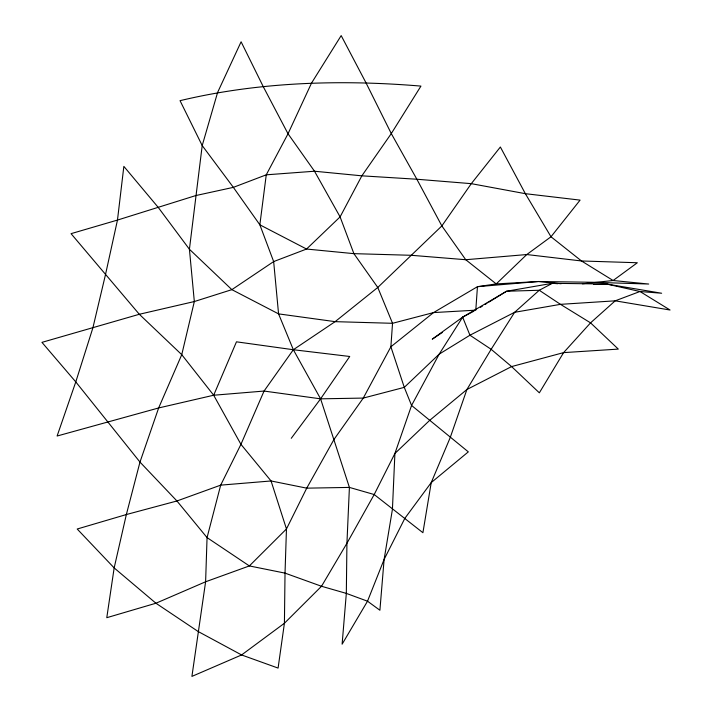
<?xml version="1.0" encoding="UTF-8"?>
<svg xmlns="http://www.w3.org/2000/svg" width="712" height="712" viewBox="0 0 712 712"><rect width="100%" height="100%" fill="white"/><g stroke="black" fill="none" stroke-linecap="round" stroke-linejoin="round"><path stroke-width="1.07" d="M593.692 284.444L606.775 284.052L639.981 291.502L661.635 293.237L606.775 284.052L552.405 283.296L539.26 290.265L514.625 312.301L491.155 349.298L466.903 389.508L450.233 437.533L431.223 482.603L422.91 532.709L374.2 494.529L349.405 487.409L306.73 488.156L271.067 480.965L220.684 485.139L176.941 500.981L126.353 514.545L77.199 529.016L114.16 567.918L155.928 603.233L198.23 631.553L241.59 654.951L278.089 668.087L284.417 623.249L285.022 573.124L286.464 528.954L271.067 480.965L240.941 444.341L213.68 395.231L236.473 341.822L293.335 349.726L349.726 356.481L320.596 398.836L291.261 438.307M473.916 311.162L462.649 317.143L439.179 354.149L411.572 405.448L394.902 453.473L374.2 494.529L346.931 543.265L321.521 586.27L284.417 623.249L241.59 654.951L191.911 676.4L205.608 581.775L207.059 537.604L220.684 485.139L240.941 444.341L264.054 391.057L293.335 349.726L335.121 321.655L377.778 287.452L441.858 225.918L471.291 183.66L500.367 147.01L525.358 193.682L550.999 236.776L581.499 260.975L613.121 280.51L648.703 284.035L592.847 282.272L538.486 281.507L496.228 283.919L477.449 286.687L433.537 312.586L390.879 346.78L363.271 398.079L333.999 439.42L306.73 488.156L286.464 528.954L249.36 565.933L205.608 581.775L155.928 603.233L106.782 617.696L114.16 567.918L126.353 514.545L139.979 462.079L158.651 407.958L181.756 354.674L194.332 301.541L189.419 249.253L202.208 145.568L217.596 92.471L241.101 41.786L263.271 86.677L288.022 133.767L314.508 171.227L340.096 216.884L353.9 253.65L377.778 287.452L392.535 323.301L390.879 346.78L404.283 387.364L411.572 405.448L468.327 451.862L431.223 482.603L404.817 518.381L384.115 559.436L367.517 601.195L342.116 644.191L346.326 593.39L346.931 543.265L349.405 487.409L320.596 398.836L293.335 349.726L278.57 313.876L273.657 261.58L259.853 224.814L233.358 187.363L202.208 145.568L180.038 100.668C258.696 81.853 340.585 79.415 420.943 86.099L391.288 133.58L361.856 175.828L340.096 216.884L306.552 249.04L273.657 261.58L231.872 289.651L194.332 301.541L139.312 314.277L41.946 342.356L75.784 381.908L139.979 462.079L176.941 500.981L207.059 537.604L249.36 565.933L285.022 573.124L321.521 586.27L346.326 593.39L367.517 601.195L379.905 610.246L384.115 559.436L392.428 509.329L394.902 453.473L429.799 420.249L466.903 389.508L511.59 366.582L563.592 352.618L618.31 349.103L590.551 322.856L560.477 304.344L539.26 290.265L506.552 291.244L462.649 317.143L432.255 339.17L442.232 332.522M480.458 307.299L482.318 306.151M485.112 304.433L486.981 303.285M488.841 302.137L506.552 291.244L552.405 283.296L557.825 283.723M462.649 317.143L469.938 335.219L491.155 349.298L511.59 366.582L539.34 392.828L563.592 352.618L590.551 322.856L615.195 300.829L639.981 291.502L670.054 310.014L615.195 300.829L560.477 304.344L514.625 312.301L469.938 335.219L439.179 354.149L404.283 387.364L363.271 398.079L320.596 398.836L264.054 391.057L213.68 395.231L158.651 407.958L57.111 436.02L75.784 381.908L92.889 327.858L105.465 274.725L117.471 220.079L123.852 166.385L158.269 207.45L189.419 249.253L231.872 289.651L278.57 313.876L335.121 321.655L392.535 323.301L433.537 312.586L475.794 310.165L477.449 286.687L538.486 281.507L561.127 283.75M582.416 283.803L613.121 280.51L637.347 262.746L581.499 260.975L526.773 254.54L465.737 259.72L411.313 255.297L353.9 253.65L306.552 249.04L259.853 224.814L266.252 174.823L288.022 133.767L311.527 83.081L341.182 35.6L365.932 82.69L391.288 133.58L416.867 179.237L441.858 225.918L465.737 259.72L496.228 283.919L526.773 254.54L550.999 236.776L580.084 200.117L525.358 193.682L471.291 183.66L416.867 179.237L361.856 175.828L314.508 171.227L266.252 174.823L233.358 187.363L195.8 195.56L117.471 220.079L71.058 233.661L139.312 314.277L181.756 354.674L213.68 395.231"/></g></svg>
